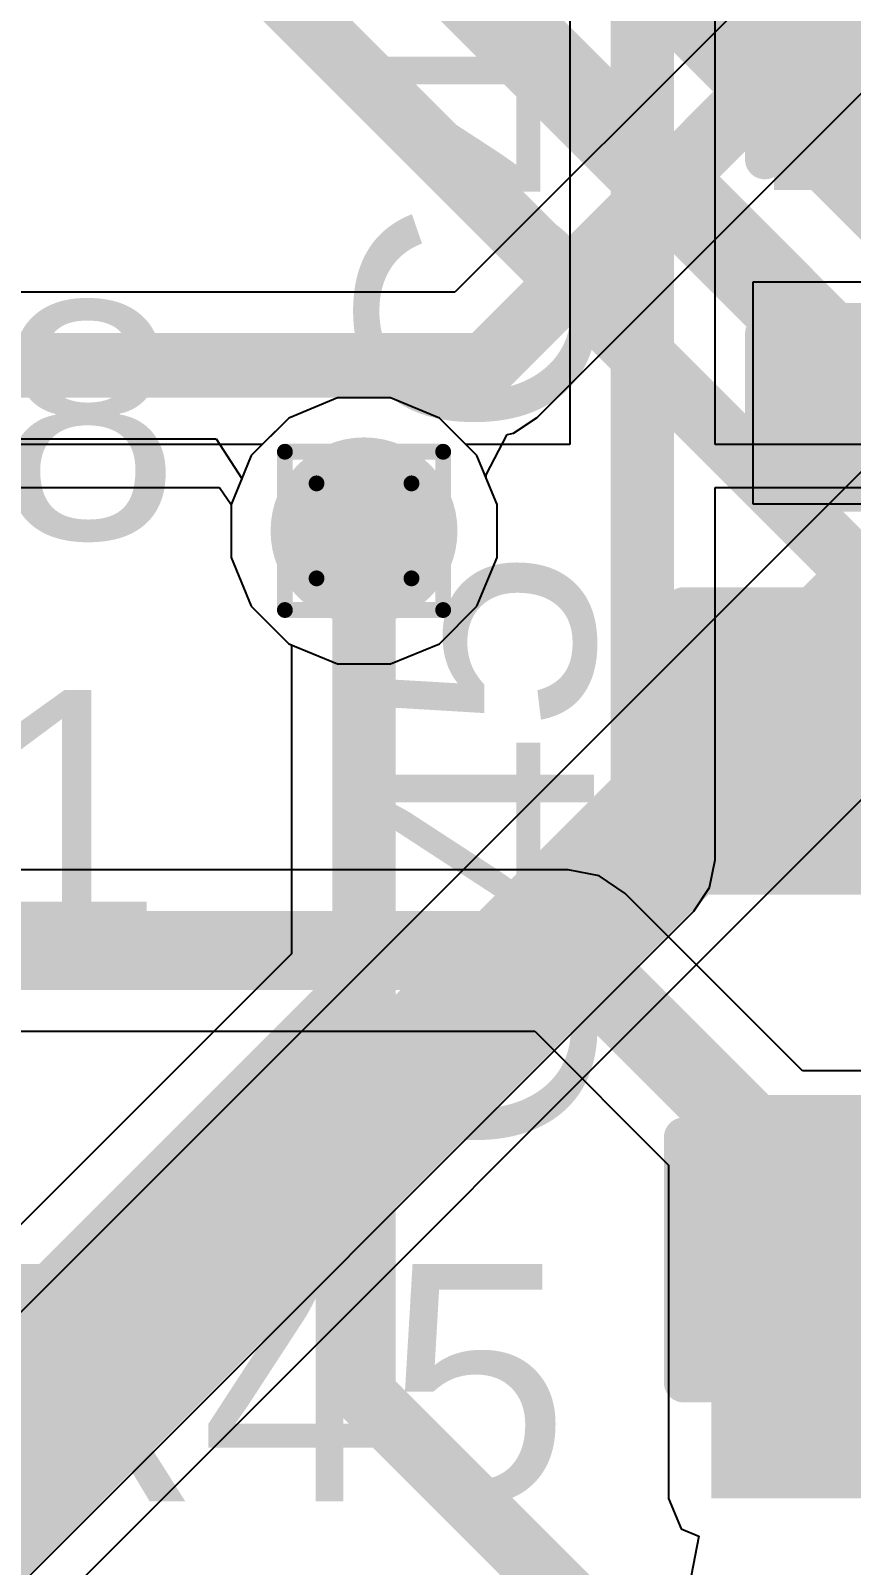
# Model space of a CAD drawing. Header units: inches. Extents: x -11 to 5433, y -4 to 5447.
# Drawn here: x 19.097 to 21.731, y 18.476 to 23.401 of the extents above; entities that cross this region are included whole.
import ezdxf

# ---------------------------------------------------------------- set-up
doc = ezdxf.new("R2010")
doc.units = ezdxf.units.IN
for name, color, linetype in [('Bottom Layer', 5, 'Continuous'), ('Drill Drawing', 1, 'Continuous'), ('Ground', 16, 'Continuous'), ('Power', 76, 'Continuous'), ('Top Layer', 1, 'Continuous'), ('Top Overlay', 2, 'Continuous'), ('Top Paste', 8, 'Continuous'), ('Top Solder', 216, 'Continuous'), ('Via Holes', 16, 'Continuous')]:
    doc.layers.add(name, color=color, linetype=linetype)
doc.styles.add('Arial', font='', dxfattribs={"height": 0.2})
doc.styles.get('Arial').set_extended_font_data('Arial')

# ---------------------------------------------------------------- blocks, each defined once
blk = doc.blocks.new('C___0402_191')
at = {"layer": 'Top Layer'}
for points in [[(-0.6985, -0.3175), (-0.6985, 0.3175), (-0.2413, 0.3175), (-0.2413, -0.3175)], [(0.2413, -0.3175), (0.2413, 0.3175), (0.6985, 0.3175), (0.6985, -0.3175)]]:
    blk.add_hatch(color=1, dxfattribs=at).paths.add_polyline_path(points)
at = {"layer": 'Top Paste'}
for points in [[(-0.6985, -0.3175), (-0.6985, 0.3175), (-0.2413, 0.3175), (-0.2413, -0.3175)], [(0.2413, -0.3175), (0.2413, 0.3175), (0.6985, 0.3175), (0.6985, -0.3175)]]:
    blk.add_hatch(color=8, dxfattribs=at).paths.add_polyline_path(points)
at = {"layer": 'Top Solder'}
for points in [[(-0.7585, -0.3775), (-0.7585, 0.3775), (-0.1813, 0.3775), (-0.1813, -0.3775)], [(0.1813, -0.3775), (0.1813, 0.3775), (0.7585, 0.3775), (0.7585, -0.3775)]]:
    blk.add_hatch(color=216, dxfattribs=at).paths.add_polyline_path(points)
at = {"layer": 'Top Overlay'}
for points in [[(-0.2794, 0.4064, 0.127, 0.127, 0), (-0.7874, 0.4064, 0.127, 0.127, 0)], [(-0.7874, -0.4064, 0.127, 0.127, 0), (-0.7874, 0.4064, 0.127, 0.127, 0)], [(0.7874, 0.4064, 0.127, 0.127, 0), (0.2794, 0.4064, 0.127, 0.127, 0)], [(0.7874, -0.4064, 0.127, 0.127, 0), (0.7874, 0.4064, 0.127, 0.127, 0)], [(-0.2794, -0.4064, 0.127, 0.127, 0), (-0.7874, -0.4064, 0.127, 0.127, 0)], [(0.7874, -0.4064, 0.127, 0.127, 0), (0.2794, -0.4064, 0.127, 0.127, 0)]]:
    blk.add_lwpolyline(points, format="xyseb", dxfattribs=at)
for points in [[(-0.8191, 0.4064, 0.0635, 0.0635, 1), (-0.7556, 0.4064, 0.0635, 0.0635, 1)], [(-0.8191, 0.4064, 0.0635, 0.0635, 1), (-0.7556, 0.4064, 0.0635, 0.0635, 1)], [(-0.3111, 0.4064, 0.0635, 0.0635, 1), (-0.2477, 0.4064, 0.0635, 0.0635, 1)], [(0.2477, 0.4064, 0.0635, 0.0635, 1), (0.3111, 0.4064, 0.0635, 0.0635, 1)], [(0.7556, 0.4064, 0.0635, 0.0635, 1), (0.8191, 0.4064, 0.0635, 0.0635, 1)], [(0.7556, 0.4064, 0.0635, 0.0635, 1), (0.8191, 0.4064, 0.0635, 0.0635, 1)], [(-0.8191, -0.4064, 0.0635, 0.0635, 1), (-0.7556, -0.4064, 0.0635, 0.0635, 1)], [(-0.8191, -0.4064, 0.0635, 0.0635, 1), (-0.7556, -0.4064, 0.0635, 0.0635, 1)], [(-0.3111, -0.4064, 0.0635, 0.0635, 1), (-0.2477, -0.4064, 0.0635, 0.0635, 1)], [(0.2477, -0.4064, 0.0635, 0.0635, 1), (0.3111, -0.4064, 0.0635, 0.0635, 1)], [(0.7556, -0.4064, 0.0635, 0.0635, 1), (0.8191, -0.4064, 0.0635, 0.0635, 1)], [(0.7556, -0.4064, 0.0635, 0.0635, 1), (0.8191, -0.4064, 0.0635, 0.0635, 1)]]:
    blk.add_lwpolyline(points, format="xyseb", close=True, dxfattribs=at)
blk = doc.blocks.new('C___0603_199')
at = {"layer": 'Top Layer'}
for points in [[(-0.381, 0.4445), (-0.381, -0.4445), (-1.143, -0.4445), (-1.143, 0.4445)], [(1.143, 0.4445), (1.143, -0.4445), (0.381, -0.4445), (0.381, 0.4445)]]:
    blk.add_hatch(color=1, dxfattribs=at).paths.add_polyline_path(points)
at = {"layer": 'Top Paste'}
for points in [[(-0.381, 0.4445), (-0.381, -0.4445), (-1.143, -0.4445), (-1.143, 0.4445)], [(1.143, 0.4445), (1.143, -0.4445), (0.381, -0.4445), (0.381, 0.4445)]]:
    blk.add_hatch(color=8, dxfattribs=at).paths.add_polyline_path(points)
at = {"layer": 'Top Solder'}
for points in [[(-0.321, 0.5045), (-0.321, -0.5045), (-1.203, -0.5045), (-1.203, 0.5045)], [(1.203, 0.5045), (1.203, -0.5045), (0.321, -0.5045), (0.321, 0.5045)]]:
    blk.add_hatch(color=216, dxfattribs=at).paths.add_polyline_path(points)
at = {"layer": 'Top Overlay'}
for points in [[(-1.2446, 0.5334, 0.127, 0.127, 0), (-0.4572, 0.5334, 0.127, 0.127, 0)], [(-1.2446, 0.5334, 0.127, 0.127, 0), (-1.2446, -0.5334, 0.127, 0.127, 0)], [(0.4572, 0.5334, 0.127, 0.127, 0), (1.2446, 0.5334, 0.127, 0.127, 0)], [(1.2446, 0.5334, 0.127, 0.127, 0), (1.2446, -0.5334, 0.127, 0.127, 0)], [(-1.2446, -0.5334, 0.127, 0.127, 0), (-0.4572, -0.5334, 0.127, 0.127, 0)], [(0.4572, -0.5334, 0.127, 0.127, 0), (1.2446, -0.5334, 0.127, 0.127, 0)]]:
    blk.add_lwpolyline(points, format="xyseb", dxfattribs=at)
for points in [[(-1.2764, 0.5334, 0.0635, 0.0635, 1), (-1.2128, 0.5334, 0.0635, 0.0635, 1)], [(-1.2764, 0.5334, 0.0635, 0.0635, 1), (-1.2128, 0.5334, 0.0635, 0.0635, 1)], [(-0.4889, 0.5334, 0.0635, 0.0635, 1), (-0.4254, 0.5334, 0.0635, 0.0635, 1)], [(0.4254, 0.5334, 0.0635, 0.0635, 1), (0.4889, 0.5334, 0.0635, 0.0635, 1)], [(1.2128, 0.5334, 0.0635, 0.0635, 1), (1.2764, 0.5334, 0.0635, 0.0635, 1)], [(1.2128, 0.5334, 0.0635, 0.0635, 1), (1.2764, 0.5334, 0.0635, 0.0635, 1)], [(-1.2764, -0.5334, 0.0635, 0.0635, 1), (-1.2128, -0.5334, 0.0635, 0.0635, 1)], [(-1.2764, -0.5334, 0.0635, 0.0635, 1), (-1.2128, -0.5334, 0.0635, 0.0635, 1)], [(-0.4889, -0.5334, 0.0635, 0.0635, 1), (-0.4254, -0.5334, 0.0635, 0.0635, 1)], [(0.4254, -0.5334, 0.0635, 0.0635, 1), (0.4889, -0.5334, 0.0635, 0.0635, 1)], [(1.2128, -0.5334, 0.0635, 0.0635, 1), (1.2764, -0.5334, 0.0635, 0.0635, 1)], [(1.2128, -0.5334, 0.0635, 0.0635, 1), (1.2764, -0.5334, 0.0635, 0.0635, 1)]]:
    blk.add_lwpolyline(points, format="xyseb", close=True, dxfattribs=at)

msp = doc.modelspace()

# ---------------------------------------------------------------- hatches: boundary and pattern name
at = {"layer": 'Bottom Layer'}
h = msp.add_hatch(color=5, dxfattribs=at)
edge = h.paths.add_edge_path()
edge.add_arc((20.1669, 21.7957), 0.3, 0, 360)
at = {"layer": 'Ground'}
h = msp.add_hatch(color=16, dxfattribs=at)
edge = h.paths.add_edge_path()
edge.add_arc((20.1669, 21.7957), 0.3, 0, 360)
at = {"layer": 'Power'}
h = msp.add_hatch(color=76, dxfattribs=at)
edge = h.paths.add_edge_path()
edge.add_arc((20.1669, 21.7957), 0.3, 0, 360)
at = {"layer": 'Top Layer'}
h = msp.add_hatch(color=1, dxfattribs=at)
edge = h.paths.add_edge_path()
edge.add_arc((20.1669, 21.7957), 0.3, 0, 360)
msp.add_hatch(color=1, dxfattribs=at).paths.add_polyline_path([(21.2821, 18.6904), (23.5312, 18.6904), (23.5312, 19.9258), (21.2821, 19.9258)])
at = {"layer": 'Via Holes'}
h = msp.add_hatch(color=7, dxfattribs=at)
edge = h.paths.add_edge_path()
edge.add_arc((20.1669, 21.7957), 0.15, 0, 360)

# ---------------------------------------------------------------- linework, layer by layer
at = {"layer": 'Bottom Layer'}
for points in [[(14.4773, 30.2128, 0.2794, 0.2794, 0), (25.9082, 18.7819, 0.2794, 0.2794, 0)], [(14.288, 29.7556, 0.2794, 0.2794, 0), (25.451, 18.5926, 0.2794, 0.2794, 0)], [(14.8819, 28.5367, 0.2032, 0.2032, 0), (24.6455, 18.7731, 0.2032, 0.2032, 0)], [(20.1669, 19.0253, 0.2032, 0.2032, 0), (20.1669, 21.7957, 0.2032, 0.2032, 0)], [(20.1669, 19.0253, 0.2032, 0.2032, 0), (24.7583, 14.4339, 0.2032, 0.2032, 0)]]:
    msp.add_lwpolyline(points, format="xyseb", dxfattribs=at)
for points in [[(20.1161, 21.7957, 0.1016, 0.1016, 1), (20.2177, 21.7957, 0.1016, 0.1016, 1)], [(20.1161, 19.0253, 0.1016, 0.1016, 1), (20.2177, 19.0253, 0.1016, 0.1016, 1)], [(20.1161, 19.0253, 0.1016, 0.1016, 1), (20.2177, 19.0253, 0.1016, 0.1016, 1)]]:
    msp.add_lwpolyline(points, format="xyseb", close=True, dxfattribs=at)
at = {"layer": 'Drill Drawing'}
for points in [[(19.9129, 22.0497, 0.0508, 0.0508, 0), (20.4209, 22.0497, 0.0508, 0.0508, 0)], [(19.9129, 21.5417, 0.0508, 0.0508, 0), (19.9129, 22.0497, 0.0508, 0.0508, 0)], [(20.4209, 21.5417, 0.0508, 0.0508, 0), (20.4209, 22.0497, 0.0508, 0.0508, 0)], [(20.0145, 21.9481, 0.0508, 0.0508, 0), (20.3193, 21.9481, 0.0508, 0.0508, 0)], [(20.0145, 21.6433, 0.0508, 0.0508, 0), (20.0145, 21.9481, 0.0508, 0.0508, 0)], [(20.3193, 21.6433, 0.0508, 0.0508, 0), (20.3193, 21.9481, 0.0508, 0.0508, 0)], [(20.0145, 21.6433, 0.0508, 0.0508, 0), (20.3193, 21.6433, 0.0508, 0.0508, 0)], [(19.9129, 21.5417, 0.0508, 0.0508, 0), (20.4209, 21.5417, 0.0508, 0.0508, 0)]]:
    msp.add_lwpolyline(points, format="xyseb", dxfattribs=at)
for points in [[(19.9002, 22.0497, 0.0254, 0.0254, 1), (19.9256, 22.0497, 0.0254, 0.0254, 1)], [(19.9002, 22.0497, 0.0254, 0.0254, 1), (19.9256, 22.0497, 0.0254, 0.0254, 1)], [(20.4082, 22.0497, 0.0254, 0.0254, 1), (20.4336, 22.0497, 0.0254, 0.0254, 1)], [(20.4082, 22.0497, 0.0254, 0.0254, 1), (20.4336, 22.0497, 0.0254, 0.0254, 1)], [(20.0018, 21.9481, 0.0254, 0.0254, 1), (20.0272, 21.9481, 0.0254, 0.0254, 1)], [(20.0018, 21.9481, 0.0254, 0.0254, 1), (20.0272, 21.9481, 0.0254, 0.0254, 1)], [(20.3066, 21.9481, 0.0254, 0.0254, 1), (20.332, 21.9481, 0.0254, 0.0254, 1)], [(20.3066, 21.9481, 0.0254, 0.0254, 1), (20.332, 21.9481, 0.0254, 0.0254, 1)], [(20.0018, 21.6433, 0.0254, 0.0254, 1), (20.0272, 21.6433, 0.0254, 0.0254, 1)], [(20.0018, 21.6433, 0.0254, 0.0254, 1), (20.0272, 21.6433, 0.0254, 0.0254, 1)], [(20.3066, 21.6433, 0.0254, 0.0254, 1), (20.332, 21.6433, 0.0254, 0.0254, 1)], [(20.3066, 21.6433, 0.0254, 0.0254, 1), (20.332, 21.6433, 0.0254, 0.0254, 1)], [(19.9002, 21.5417, 0.0254, 0.0254, 1), (19.9256, 21.5417, 0.0254, 0.0254, 1)], [(19.9002, 21.5417, 0.0254, 0.0254, 1), (19.9256, 21.5417, 0.0254, 0.0254, 1)], [(20.4082, 21.5417, 0.0254, 0.0254, 1), (20.4336, 21.5417, 0.0254, 0.0254, 1)], [(20.4082, 21.5417, 0.0254, 0.0254, 1), (20.4336, 21.5417, 0.0254, 0.0254, 1)]]:
    msp.add_lwpolyline(points, format="xyseb", close=True, dxfattribs=at)
at = {"layer": 'Ground'}
for p, q in [((26.9707, 27.1939), (17.9814, 18.2047)), ((21.6728, 23.7758), (20.4588, 22.5618)), ((20.7227, 22.1601), (22.0745, 23.5119)), ((18.6725, 17.8427), (24.3001, 23.4704)), ((20.4588, 22.5618), (16.6189, 22.5618)), ((20.6463, 22.1091), (20.7227, 22.1601)), ((18.35, 22.0912), (19.6925, 22.0912)), ((19.6925, 22.0912), (19.7745, 21.9642)), ((20.5586, 21.9761), (20.6268, 22.1047)), ((20.6268, 22.1047), (20.6278, 22.1054)), ((20.6278, 22.1054), (20.6463, 22.1091)), ((20.5588, 21.9652), (20.5586, 21.9761)), ((19.7745, 21.9642), (19.7399, 21.8806)), ((20.5939, 21.8806), (20.5588, 21.9652)), ((19.7399, 21.8806), (19.7399, 21.7107)), ((20.5939, 21.7107), (20.5939, 21.8806)), ((19.7399, 21.7107), (19.8049, 21.5538)), ((20.5289, 21.5538), (20.5939, 21.7107)), ((19.8049, 21.5538), (19.925, 21.4337)), ((20.4087, 21.4337), (20.5289, 21.5538)), ((19.925, 21.4337), (20.0819, 21.3687)), ((20.2518, 21.3687), (20.4087, 21.4337)), ((20.0819, 21.3687), (20.2518, 21.3687))]:
    msp.add_line(p, q, dxfattribs=at)
for points in [[(18.1279, 18.0582, 0.1524, 0.1524, 0), (27.1779, 27.1081, 0.1524, 0.1524, 0)], [(20.5563, 22.3265, 0.2076, 0.2076, 0), (21.9081, 23.6783, 0.2076, 0.2076, 0)], [(18.4581, 17.9214, 0.1524, 0.1524, 0), (24.1536, 23.6169, 0.1524, 0.1524, 0)], [(16.5214, 22.3265, 0.2076, 0.2076, 0), (20.5563, 22.3265, 0.2076, 0.2076, 0)]]:
    msp.add_lwpolyline(points, format="xyseb", dxfattribs=at)
msp.add_lwpolyline([(20.5044, 22.3265, 0.1038, 0.1038, 1), (20.6082, 22.3265, 0.1038, 0.1038, 1)], format="xyseb", close=True, dxfattribs=at)
msp.add_lwpolyline([(20.5044, 22.3265, 0.1038, 0.1038, 1), (20.6082, 22.3265, 0.1038, 0.1038, 1)], format="xyseb", close=True, dxfattribs=at)
at = {"layer": 'Power'}
for p, q in [((20.8275, 26.4621), (20.8275, 22.0726)), ((21.2937, 22.0726), (21.2937, 26.4635)), ((20.0819, 22.2227), (19.925, 22.1577)), ((20.2518, 22.2227), (20.0819, 22.2227)), ((20.4087, 22.1577), (20.2518, 22.2227)), ((19.925, 22.1577), (19.8399, 22.0726)), ((20.4938, 22.0726), (20.4087, 22.1577)), ((19.8399, 22.0726), (18.2027, 22.0726)), ((20.8275, 22.0726), (20.4938, 22.0726)), ((31.9585, 22.0726), (21.2937, 22.0726)), ((18.349, 21.9351), (19.7034, 21.9351)), ((19.7034, 21.9351), (19.7399, 21.8806)), ((21.2937, 20.7403), (21.2937, 21.9351)), ((21.2937, 21.9351), (29.5128, 21.9351)), ((19.7399, 21.8806), (19.7399, 21.7107)), ((19.7399, 21.7107), (19.8049, 21.5538)), ((19.8049, 21.5538), (19.925, 21.4337)), ((19.925, 21.4337), (19.9338, 21.43)), ((19.9338, 21.43), (19.9338, 20.4387)), ((21.2759, 20.6511), (21.2937, 20.7403)), ((21.2254, 20.5755), (21.2759, 20.6511)), ((18.7144, 18.0644), (21.2254, 20.5755)), ((19.9338, 20.4387), (18.1091, 18.614))]:
    msp.add_line(p, q, dxfattribs=at)
for points in [[(21.0606, 20.7403, 0.2032, 0.2032, 0), (21.0606, 26.8267, 0.2032, 0.2032, 0)], [(20.1669, 20.3421, 0.2032, 0.2032, 0), (20.1669, 21.7957, 0.2032, 0.2032, 0)], [(17.272, 16.9517, 0.2032, 0.2032, 0), (21.0606, 20.7403, 0.2032, 0.2032, 0)], [(14.9033, 15.0786, 0.2032, 0.2032, 0), (20.1669, 20.3421, 0.2032, 0.2032, 0)]]:
    msp.add_lwpolyline(points, format="xyseb", dxfattribs=at)
for points in [[(20.1161, 21.7957, 0.1016, 0.1016, 1), (20.2177, 21.7957, 0.1016, 0.1016, 1)], [(21.0098, 20.7403, 0.1016, 0.1016, 1), (21.1114, 20.7403, 0.1016, 0.1016, 1)], [(21.0098, 20.7403, 0.1016, 0.1016, 1), (21.1114, 20.7403, 0.1016, 0.1016, 1)], [(20.1161, 20.3421, 0.1016, 0.1016, 1), (20.2177, 20.3421, 0.1016, 0.1016, 1)], [(20.1161, 20.3421, 0.1016, 0.1016, 1), (20.2177, 20.3421, 0.1016, 0.1016, 1)]]:
    msp.add_lwpolyline(points, format="xyseb", close=True, dxfattribs=at)
at = {"layer": 'Top Layer'}
for p, q in [((22.3045, 22.5937), (21.4155, 22.5937)), ((21.4155, 22.5937), (21.4155, 21.8825)), ((20.0819, 22.2227), (19.925, 22.1577)), ((20.2518, 22.2227), (20.0819, 22.2227)), ((20.4087, 22.1577), (20.2518, 22.2227)), ((19.925, 22.1577), (19.8049, 22.0375)), ((20.5289, 22.0375), (20.4087, 22.1577)), ((19.8049, 22.0375), (19.7399, 21.8806)), ((20.5939, 21.8806), (20.5289, 22.0375)), ((19.7399, 21.8806), (19.7399, 21.7107)), ((20.5939, 21.7107), (20.5939, 21.8806)), ((21.4155, 21.8825), (22.3045, 21.8825)), ((19.7399, 21.7107), (19.8049, 21.5538)), ((20.5289, 21.5538), (20.5939, 21.7107)), ((19.8049, 21.5538), (19.925, 21.4337)), ((20.4087, 21.4337), (20.5289, 21.5538)), ((19.925, 21.4337), (20.0819, 21.3687)), ((20.2518, 21.3687), (20.4087, 21.4337)), ((20.0819, 21.3687), (20.2518, 21.3687)), ((20.8224, 20.708), (19.0123, 20.708)), ((20.9215, 20.6883), (20.8224, 20.708)), ((21.0055, 20.6321), (20.9215, 20.6883)), ((21.5744, 20.0632), (21.0055, 20.6321)), ((19.0123, 20.19), (20.7151, 20.19)), ((20.7151, 20.19), (21.1447, 19.7605)), ((23.5312, 20.0632), (21.5744, 20.0632)), ((21.1447, 19.7605), (21.1447, 18.6904)), ((21.1447, 18.6904), (21.1849, 18.5932)), ((21.1849, 18.5932), (21.2421, 18.5696)), ((21.2421, 18.5696), (21.2168, 18.4426))]:
    msp.add_line(p, q, dxfattribs=at)
for points in [[(18.6674, 20.449, 0.254, 0.254, 0), (20.8224, 20.449, 0.254, 0.254, 0)], [(20.8224, 20.449, 0.254, 0.254, 0), (21.7266, 19.5448, 0.254, 0.254, 0)]]:
    msp.add_lwpolyline(points, format="xyseb", dxfattribs=at)
for points in [[(20.7589, 20.449, 0.127, 0.127, 1), (20.8859, 20.449, 0.127, 0.127, 1)], [(20.7589, 20.449, 0.127, 0.127, 1), (20.8859, 20.449, 0.127, 0.127, 1)], [(21.6631, 19.5448, 0.127, 0.127, 1), (21.7901, 19.5448, 0.127, 0.127, 1)]]:
    msp.add_lwpolyline(points, format="xyseb", close=True, dxfattribs=at)

# ---------------------------------------------------------------- block references
for name, p, rotation in [('C___0402_191', (21.86, 22.708), 270), ('C___0603_199', (21.7266, 20.3068), 90)]:
    msp.add_blockref(name, p, dxfattribs=dict(rotation=rotation))

# ---------------------------------------------------------------- texts
at = {"layer": 'Top Overlay', "style": 'Arial'}
for s, p in [('C44', (20.9052, 22.0907)), ('C45', (20.9052, 19.7864))]:
    msp.add_text(s, height=0.762, rotation=90, dxfattribs=at).set_placement(p)
for s, p in [('R68', (17.6239, 21.7699)), ('FB1', (17.5694, 20.5228)), ('R45', (18.8738, 18.6813))]:
    msp.add_text(s, height=0.762, dxfattribs=at).set_placement(p)

doc.saveas('drawing.dxf')
